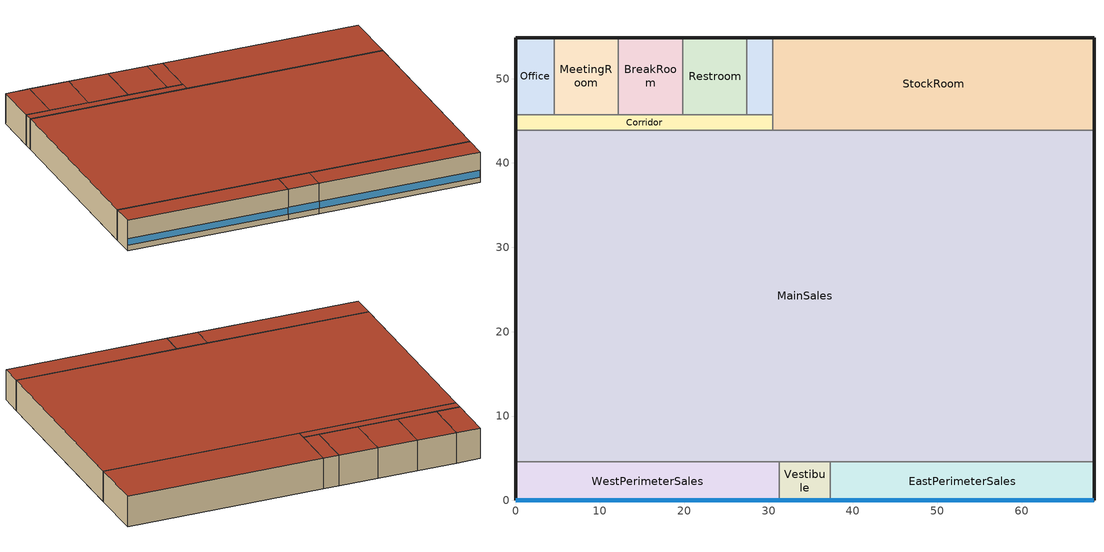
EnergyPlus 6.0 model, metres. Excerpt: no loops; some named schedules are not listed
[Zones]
Office
 floor ground (Unheated - 8in Slab with Carpet_NR_Ext-slab): 4.57,54.86 4.57,45.72 0,45.72 0,54.86 z0
 wall outside (Steel-Framed_R-13 + R-7.5 ci_Ext-wall): 4.57,54.86 0,54.86 0,45.72 z0:6.1
 wall to MeetingRoom (Standard_Int-Wall): 4.57,45.72 4.57,54.86 z0:6.1
 wall to Corridor (Standard_Int-Wall): 0,45.72 4.57,45.72 z0:6.1
 roof outside (IEAD_R-25 ci_Roof): 4.57,45.72 4.57,54.86 0,54.86 0,45.72 z6.1
BreakRoom
 floor ground (Unheated - 8in Slab with Carpet_NR_Ext-slab): 19.81,54.86 19.81,45.72 12.19,45.72 12.19,54.86 z0
 wall outside (Steel-Framed_R-13 + R-7.5 ci_Ext-wall): 19.81,54.86 12.19,54.86 z0:6.1
 wall to MeetingRoom (Standard_Int-Wall): 12.19,54.86 12.19,45.72 z0:6.1
 wall to Restroom (Standard_Int-Wall): 19.81,45.72 19.81,54.86 z0:6.1
 wall to Corridor (Standard_Int-Wall): 12.19,45.72 19.81,45.72 z0:6.1
 roof outside (IEAD_R-25 ci_Roof): 19.81,45.72 19.81,54.86 12.19,54.86 12.19,45.72 z6.1
WestPerimeterSales
 floor ground (Unheated - 8in Slab with Carpet_NR_Ext-slab): 31.24,4.57 31.24,0 0,0 0,4.57 z0
 wall outside (Steel-Framed_R-13 + R-7.5 ci_Ext-wall): 0,4.57 0,0 31.24,0 z0:6.1
 wall to Vestibule (Standard_Int-Wall): 31.24,0 31.24,4.57 z0:6.1
 wall to MainSales (AIR-WALL): 31.24,4.57 0,4.57 z0:6.1
 window (Retail_AEDG_window_3_UValue_3.408_SHGC_0.25_VT_0.32): 0.05,0 31.19,0 z1.1:2.45
 roof outside (IEAD_R-25 ci_Roof): 31.24,0 31.24,4.57 0,4.57 0,0 z6.1
Corridor
 floor ground (Unheated - 8in Slab with Carpet_NR_Ext-slab): 30.48,45.72 30.48,43.89 0,43.89 0,45.72 z0
 wall outside (Steel-Framed_R-13 + R-7.5 ci_Ext-wall): 0,45.72 0,43.89 z0:6.1
 wall to MainSales (Standard_Int-Wall): 0,43.89 30.48,43.89 z0:6.1
 wall to Restroom (Standard_Int-Wall): 27.43,45.72 19.81,45.72 z0:6.1
 wall to MeetingRoom (Standard_Int-Wall): 12.19,45.72 4.57,45.72 z0:6.1
 wall to MechanicalRoom (Standard_Int-Wall): 30.48,45.72 27.43,45.72 z0:6.1
 wall to StockRoom (Standard_Int-Wall): 30.48,43.89 30.48,45.72 z0:6.1
 roof outside (IEAD_R-25 ci_Roof): 30.48,43.89 30.48,45.72 0,45.72 0,43.89 z6.1
EastPerimeterSales
 floor ground (Unheated - 8in Slab with Carpet_NR_Ext-slab): 68.58,4.57 68.58,0 37.34,0 37.34,4.57 z0
 wall outside (Steel-Framed_R-13 + R-7.5 ci_Ext-wall): 37.34,0 68.58,0 68.58,4.57 z0:6.1
 wall to Vestibule (Standard_Int-Wall): 37.34,4.57 37.34,0 z0:6.1
 wall to MainSales (AIR-WALL): 68.58,4.57 37.34,4.57 z0:6.1
 window (Retail_AEDG_window_3_UValue_3.408_SHGC_0.25_VT_0.32): 37.39,0 68.53,0 z1.1:2.45
 roof outside (IEAD_R-25 ci_Roof): 68.58,0 68.58,4.57 37.34,4.57 37.34,0 z6.1
Vestibule
 floor ground (Unheated - 8in Slab with Carpet_NR_Ext-slab): 37.34,4.57 37.34,0 31.24,0 31.24,4.57 z0
 wall outside (Steel-Framed_R-13 + R-7.5 ci_Ext-wall): 31.24,0 37.34,0 z0:6.1
 wall to MainSales (Standard_Int-Wall): 37.34,4.57 31.24,4.57 z0:6.1
 window (Retail_AEDG_window_3_UValue_3.408_SHGC_0.25_VT_0.32): 31.29,0 37.29,0 z1.1:2.45
 roof outside (IEAD_R-25 ci_Roof): 37.34,0 37.34,4.57 31.24,4.57 31.24,0 z6.1
StockRoom
 floor ground (Unheated - 8in Slab with Carpet_NR_Ext-slab): 68.58,54.86 68.58,43.89 30.48,43.89 30.48,54.86 z0
 wall outside (Steel-Framed_R-13 + R-7.5 ci_Ext-wall): 68.58,43.89 68.58,54.86 30.48,54.86 z0:6.1
 wall to MainSales (Standard_Int-Wall): 30.48,43.89 68.58,43.89 z0:6.1
 wall to MechanicalRoom (Standard_Int-Wall): 30.48,54.86 30.48,45.72 z0:6.1
 roof outside (IEAD_R-25 ci_Roof): 68.58,43.89 68.58,54.86 30.48,54.86 30.48,43.89 z6.1
MainSales
 floor ground (Unheated - 8in Slab with Carpet_NR_Ext-slab): 68.58,43.89 68.58,4.57 0,4.57 0,43.89 z0
 wall outside (Steel-Framed_R-13 + R-7.5 ci_Ext-wall): 68.58,4.57 68.58,43.89 / 0,43.89 0,4.57 z0:6.1
 roof outside (IEAD_R-25 ci_Roof): 68.58,4.57 68.58,43.89 0,43.89 0,4.57 z6.1
MeetingRoom
 floor ground (Unheated - 8in Slab with Carpet_NR_Ext-slab): 12.19,54.86 12.19,45.72 4.57,45.72 4.57,54.86 z0
 wall outside (Steel-Framed_R-13 + R-7.5 ci_Ext-wall): 12.19,54.86 4.57,54.86 z0:6.1
 roof outside (IEAD_R-25 ci_Roof): 12.19,45.72 12.19,54.86 4.57,54.86 4.57,45.72 z6.1
Restroom
 floor ground (Unheated - 8in Slab with Carpet_NR_Ext-slab): 27.43,54.86 27.43,45.72 19.81,45.72 19.81,54.86 z0
 wall outside (Steel-Framed_R-13 + R-7.5 ci_Ext-wall): 27.43,54.86 19.81,54.86 z0:6.1
 wall to MechanicalRoom (Standard_Int-Wall): 27.43,45.72 27.43,54.86 z0:6.1
 roof outside (IEAD_R-25 ci_Roof): 27.43,45.72 27.43,54.86 19.81,54.86 19.81,45.72 z6.1
MechanicalRoom
 floor ground (Unheated - 8in Slab with Carpet_NR_Ext-slab): 30.48,54.86 30.48,45.72 27.43,45.72 27.43,54.86 z0
 wall outside (Steel-Framed_R-13 + R-7.5 ci_Ext-wall): 30.48,54.86 27.43,54.86 z0:6.1
 roof outside (IEAD_R-25 ci_Roof): 30.48,45.72 30.48,54.86 27.43,54.86 27.43,45.72 z6.1
[Building]
Retail_High_Plug_DOASwCAV: North Axis=0; Terrain=City; Loads Convergence Tolerance Value=0.04; Temperature Convergence Tolerance Value=0.2; Solar Distribution=FullExterior; Maximum Number of Warmup Days=25
[Site:Location]
USA NV-LAS VEGAS: Latitude {deg}=36.07; Longitude {deg}=-115.17; Time Zone {hr}=-8; Elevation {m}=664
[Site:GroundTemperature:BuildingSurface]
18.89, 18.889, 18.895, 20.344, 20.899, 20.929, 20.753, 20.826, 21.013, 20.868, 19.246, 18.923
[Site:WaterMainsTemperature]
Calculation Method=CORRELATION; Annual Average Outdoor Air Temperature {C}=19.48; Maximum Difference In Monthly Average Outdoor Air Temperatures {deltaC}=25.6
[SizingPeriod:DesignDay] Barometric Pressure {Pa}=93598; Rain {0-no,1-yes}=0; Snow on ground {0-no,1-yes}=0; Day of Month=21; Daylight Savings Time Indicator=0; Humidity Indicating Type=WetBulb
Name | Maximum Dry-Bulb Temperature {C} | Daily Temp Range {C} | Humidity Indicating Conditions at Maximum Dry-Bulb | Wind Speed {m/s} design conditions vs. traditional 6.71 m/s (15 mph) | Wind Direction {Degrees; N=0, S=180} | Clearness {0.0 to 1.1} | Month | Day Type | Wind Speed {m/s} design conditions vs. traditional 3.35 m/s (7mph)
LAS_VEGAS Ann Htg 99.6% Condns DB | -1.7 | 0 | -1.7 | 3.1 | 240 | 0 | 1 | WinterDesignDay
LAS_VEGAS Ann Clg .4% Condns DB=>MWB | 42.4 | 13.6 | 19.4 |  | 230 | 1 | 7 | SummerDesignDay | 5.3
LAS_VEGAS Ann Clg .4% Condns WB=>MDB | 34.7 | 13.6 | 21.9 |  | 230 | 1 | 7 | SummerDesignDay | 5.3
[WindowMaterial:Glazing]
Theoretical Glass [245]: Optical Data Type=SpectralAverage; Thickness=0.003; Solar Transmittance at Normal Incidence=0.2331; Front Side Solar Reflectance at Normal Incidence=0.7169; Back Side Solar Reflectance at Normal Incidence=0.7169; Visible Transmittance at Normal Incidence=0.321; Front Side Visible Reflectance at Normal Incidence=0.629; Back Side Visible Reflectance at Normal Incidence=0.629; Infrared Transmittance at Normal Incidence=0; Front Side Infrared Hemispherical Emissivity=0.9; Back Side Infrared Hemispherical Emissivity=0.9; Conductivity=0.0231; Dirt Correction Factor for Solar and Visible Transmittance=1; Solar Diffusing=No
[Material] Thermal Absorptance=0.9
Name | Roughness | Thickness | Conductivity | Density | Specific Heat | Solar Absorptance | Visible Absorptance | Thickness {m} | Conductivity {W/m-K} | Density {kg/m3} | Specific Heat {J/kg-K}
Roof Membrane | VeryRough | 0.0095 | 0.16 | 1121.29 | 1460 | 0.7 | 0.7
Roof Insulation [9] | MediumRough | 0.209 | 0.049 | 265 | 836.8 | 0.7 | 0.7
Metal Decking | MediumSmooth | 0.0015 | 45.006 | 7680 | 418.4 | 0.7 | 0.3
GP01 1/2 GYPSUM | Smooth | 0.0127 | 0.16 | 800 | 1090 | 0.7 | 0.5
Wall Insulation [10] | MediumRough | 0.0971 | 0.045 | 265 | 836.8 | 0.7 | 0.7
1/2IN Gypsum | Smooth | 0.0127 | 0.16 | 784.9 | 830 | 0.92 | 0.92
MAT-CC05 8 HW CONCRETE | Rough | 0.2032 | 1.311 | 2240 | 836.8 | 0.7 | 0.7
Std Wood 6inch | MediumSmooth |  |  |  |  | 0.7 | 0.7 | 0.15 | 0.12 | 540 | 1210
[Material:NoMass] Thermal Absorptance=0.9; Solar Absorptance=0.7
Name | Roughness | Thermal Resistance {(m2-K)/W} | Visible Absorptance | Thermal Resistance {m2-K/W}
MAT-SHEATH | Rough | 0.3626 | 0.7
CP02 CARPET PAD | VeryRough | 0.2165 | 0.8
MAT-AIR-WALL | Rough |  |  | 0.207949
[Construction]
InteriorFurnishings: Std Wood 6inch
AIR-WALL: MAT-AIR-WALL
Retail_AEDG_window_3_UValue_3.408_SHGC_0.25_VT_0.32: Theoretical Glass [245]
IEAD_R-25 ci_Roof: Roof Membrane, Roof Insulation [9], Metal Decking
Standard_Int-Wall: GP01 1/2 GYPSUM, GP01 1/2 GYPSUM
Steel-Framed_R-13 + R-7.5 ci_Ext-wall: MAT-SHEATH, Wall Insulation [10], 1/2IN Gypsum
Unheated - 8in Slab with Carpet_NR_Ext-slab: MAT-CC05 8 HW CONCRETE, CP02 CARPET PAD
[ComponentCost:LineItem] Line Item Type=Construction
Name | Item | Cost per Area {$/m2} | Cost per Area
Interior Furnishings | InteriorFurnishings | 1
Interior Floor | INT-FLOOR-UNDERSIDE | 15
Interior Floor Slab | INT-FLOOR-SLAB | 35
Drop Ceiling | DropCeiling | 10
Sloped Metal Roof | Sloped_Metal_Roof | 1
Gable Wall | Gable_Wall | 1
Air Wall | AIR-WALL | 1
Swinging Door Conditioned | Std Swinging Door_con | 1
Swinging Door Semi-conditioned | Std Swinging Door_semi | 1
Overhead Door | Std Overhead Door | 1
south:Retail_AEDG_window_3_UValue_3.408_SHGC_0.25_VT_0.32 | Retail_AEDG_window_3_UValue_3.408_SHGC_0.25_VT_0.32 |  | 1
east:Retail_AEDG_window_3_UValue_3.408_SHGC_0.25_VT_0.32_east | Retail_AEDG_window_3_UValue_3.408_SHGC_0.25_VT_0.32_east |  | 1
north:Retail_AEDG_window_3_UValue_3.408_SHGC_0.25_VT_0.32_north | Retail_AEDG_window_3_UValue_3.408_SHGC_0.25_VT_0.32_north |  | 1
west:Retail_AEDG_window_3_UValue_3.408_SHGC_0.25_VT_0.32_west | Retail_AEDG_window_3_UValue_3.408_SHGC_0.25_VT_0.32_west |  | 1
roofs:IEAD_R-25 ci_Roof | IEAD_R-25 ci_Roof |  | 1
int-walls:Standard_Int-Wall | Standard_Int-Wall |  | 1
ext-walls:Steel-Framed_R-13 + R-7.5 ci_Ext-wall | Steel-Framed_R-13 + R-7.5 ci_Ext-wall |  | 1
ext-slab:Unheated - 8in Slab with Carpet_NR_Ext-slab | Unheated - 8in Slab with Carpet_NR_Ext-slab |  | 1
exposed-floor:Mass_R-8.3 ci_ExposedFloor | Mass_R-8.3 ci_ExposedFloor |  | 34.6727
door:Swinging_NR_door | Swinging_NR_door |  | 1
non-swinging-door:Non-Swinging_NR_door | Non-Swinging_NR_door |  | 1
[Zone] Type=1; Multiplier=1; Ceiling Height=AutoCalculate; Part of Total Floor Area=Yes
Name | Volume
Office | 254.8516
BreakRoom; MeetingRoom; Restroom | 424.7527
WestPerimeterSales; EastPerimeterSales | 870.743
Corridor | 339.8022
Vestibule; MechanicalRoom | 169.9011
StockRoom | 2548.52
MainSales | 16437.9
[InternalMass] Construction=InteriorFurnishings
Name | Zone | Surface Area
Office Internal Mass | Office | 83.6127
BreakRoom Internal Mass | BreakRoom | 139.3546
WestPerimeterSales Internal Mass | WestPerimeterSales | 285.6768
Corridor Internal Mass | Corridor | 111.4836
EastPerimeterSales Internal Mass | EastPerimeterSales | 285.6768
Vestibule Internal Mass | Vestibule | 55.7418
StockRoom Internal Mass | StockRoom | 836.1274
MainSales Internal Mass | MainSales | 5393.02
MeetingRoom Internal Mass | MeetingRoom | 139.3546
Restroom Internal Mass | Restroom | 139.3546
MechanicalRoom Internal Mass | MechanicalRoom | 55.7418
[ZoneInfiltration:DesignFlowRate] Schedule=INFIL_SCH; Design Volume Flow Rate Calculation Method=Flow/ExteriorWallArea; Flow per Exterior Surface Area {m3/s/m2}=0.0001963; Constant Term Coefficient=1; Temperature Term Coefficient=0; Velocity Term Coefficient=0; Velocity Squared Term Coefficient=0
Name | Zone
Office_Infiltration | Office
BreakRoom_Infiltration | BreakRoom
WestPerimeterSales_Infiltration | WestPerimeterSales
Corridor_Infiltration | Corridor
EastPerimeterSales_Infiltration | EastPerimeterSales
Vestibule_Infiltration | Vestibule
StockRoom_Infiltration | StockRoom
MainSales_Infiltration | MainSales
MeetingRoom_Infiltration | MeetingRoom
Restroom_Infiltration | Restroom
MechanicalRoom_Infiltration | MechanicalRoom
[People] Schedule=BLDG_OCC_SCH; Number of People Calculation Method=People; Fraction Radiant=0.3; User Specified Sensible Fraction=AUTOCALCULATE; Activity Level Schedule=ACTIVITY_SCH; Carbon Dioxide Generation Rate {m3/s-W}=3.82E-8; Enable ASHRAE 55 Comfort Warnings=No; MRT Calculation=ZoneAveraged; Work Efficiency Schedule=WORK_EFF_SCH; Clothing Schedule=CLOTHING_SCH; Air Velocity Schedule=AIR_VELO_SCH; Thermal Comfort Report=FANGER
Name | Zone | Number of People
Office People | Office | 2.2492
BreakRoom People | BreakRoom | 52.5018
WestPerimeterSales People | WestPerimeterSales | 9.2274
EastPerimeterSales People | EastPerimeterSales | 9.2274
Vestibule People | Vestibule | 1.8005
StockRoom People | StockRoom | 14.9667
MainSales People | MainSales | 174.1946
MeetingRoom People | MeetingRoom | 37.5003
Restroom People | Restroom | 4.5012
[Lights] Schedule=BLDG_LIGHT_SCH; Design Level Calculation Method=LightingLevel; Return Air Fraction=0; Fraction Visible=0.2; Fraction Replaceable=1; Return Air Fraction is Calculated from Plenum Temperature=No
Name | Zone | Design Level {W} | Fraction Radiant
Office_Lights | Office | 202.3428 | 0.37
BreakRoom_Lights | BreakRoom | 337.238 | 0.37
WestPerimeterSales_Lights | WestPerimeterSales | 2921.05 | 0.42
Corridor_Lights | Corridor | 149.9455 | 0.37
EastPerimeterSales_Lights | EastPerimeterSales | 2921.05 | 0.42
Vestibule_Lights | Vestibule | 149.9455 | 0.37
StockRoom_Lights | StockRoom | 811.0435 | 0.42
MainSales_Lights | MainSales | 55143.6 | 0.42
MeetingRoom_Lights | MeetingRoom | 337.238 | 0.37
Restroom_Lights | Restroom | 337.9348 | 0.37
MechanicalRoom_Lights | MechanicalRoom | 134.8952 | 0.37
[ElectricEquipment] Schedule=BLDG_EQUIP_SCH; Design Level Calculation Method=EquipmentLevel; Fraction Latent=0; Fraction Radiant=0.5; Fraction Lost=0
Name | Zone | Design Level {W}
Office_PlugMisc_Equip | Office | 371.2405
BreakRoom_PlugMisc_Equip | BreakRoom | 1462.53
WestPerimeterSales_PlugMisc_Equip | WestPerimeterSales | 807.0371
EastPerimeterSales_PlugMisc_Equip | EastPerimeterSales | 807.0371
StockRoom_PlugMisc_Equip | StockRoom | 2529.29
MainSales_PlugMisc_Equip | MainSales | 15235.3
MeetingRoom_PlugMisc_Equip | MeetingRoom | 618.7342
Restroom_PlugMisc_Equip | Restroom | 56.4386
[SetpointManager:Scheduled] Control Variable {Temperature | Others }=Temperature; Schedule=DOAS_SAT_Sch
Name | Setpoint Node or NodeList
DOAS_MZ SAT Setpoint | DOAS_MZ Supply Equipment Outlet Node
DOAS_SZ SAT Setpoint | DOAS_SZ Supply Equipment Outlet Node
[SetpointManager:MixedAir]
Name | Control Variable {Temperature} | Setpoint Node or NodeList | Control Variable {TEMP}
DOAS_MZ_OA_CoolC 2 SAT Manager | Temperature | DOAS_MZ_OA_CoolC 2-DOAS_MZ_OA_FanNode
DOAS_MZ_OA_Indirect_Evap_Cooler_SATManager |  | DOAS_MZ_OA_Indirect_Evap_Cooler-DOAS_MZ_OAMixing BoxNode | Temperature
DOAS_SZ_OA_CoolC 2 SAT Manager | Temperature | DOAS_SZ_OA_CoolC 2-DOAS_SZ_OA_FanNode
DOAS_SZ_OA_Indirect_Evap_Cooler_SATManager |  | DOAS_SZ_OA_Indirect_Evap_Cooler-DOAS_SZ_OAMixing BoxNode | Temperature
[EnergyManagementSystem:Sensor]
Name | Output:Variable or Output:Meter Index Key | Output:Variable or Output:Meter
DOAS_MZ_OA_Indirect_Evap_CoolerSystemSupplyFlow | DOAS_MZ Zone Equipment Inlet Node | System Node MassFlowRate
DOAS_MZ_OA_Indirect_Evap_CoolerIDECSupplyTemp | DOAS_MZ_OA_Indirect_Evap_Cooler-DOAS_MZ_OAMixing BoxNode | System Node Temp
DOAS_MZ_OA_Indirect_Evap_CoolerIDECSupplyEnth | DOAS_MZ_OA_Indirect_Evap_Cooler-DOAS_MZ_OAMixing BoxNode | System Node Enthalpy
DOAS_MZ_Warm_Season; DOAS_SZ_Warm_Season | Warm_Season_Sch | Schedule Value
DOAS_MZ_Cold_Season; DOAS_SZ_Cold_Season | Cold_Season_Sch | Schedule Value
DOAS_SZ_OA_Indirect_Evap_CoolerSystemSupplyFlow | DOAS_SZ Zone Equipment Inlet Node | System Node MassFlowRate
DOAS_SZ_OA_Indirect_Evap_CoolerIDECSupplyTemp | DOAS_SZ_OA_Indirect_Evap_Cooler-DOAS_SZ_OAMixing BoxNode | System Node Temp
DOAS_SZ_OA_Indirect_Evap_CoolerIDECSupplyEnth | DOAS_SZ_OA_Indirect_Evap_Cooler-DOAS_SZ_OAMixing BoxNode | System Node Enthalpy
[EnergyManagementSystem:ProgramCallingManager]
DOAS_MZ_OA_Indirect_Evap_CoolerControlManager: InsideHVACSystemIterationLoop; DOAS_MZ_OA_Indirect_Evap_CoolerControl
DOAS_MZ_ERV_IDEC_Control_Call: AfterPredictorBeforeHVACManagers; DOAS_MZ_ERV_IDEC_Control
DOAS_SZ_OA_Indirect_Evap_CoolerControlManager: InsideHVACSystemIterationLoop; DOAS_SZ_OA_Indirect_Evap_CoolerControl
DOAS_SZ_ERV_IDEC_Control_Call: AfterPredictorBeforeHVACManagers; DOAS_SZ_ERV_IDEC_Control
[EnergyManagementSystem:Program]
DOAS_MZ_OA_Indirect_Evap_CoolerControl: SET SystemMixedTemp = DOAS_MZ_OA_Indirect_Evap_CoolerSystemMixedTemp; SET SystemMixedHR = DOAS_MZ_OA_Indirect_Evap_CoolerSystemMixedHR; SET IDECSupplyEnth = DOAS_MZ_OA_Indirect_Evap_CoolerIDECSupplyEnth; SET SystemReturnEnth = DOAS_MZ_OA_Indirect_Evap_CoolerSystemReturnEnth; SET SystemMixedSP = DOAS_MZ_OA_Indirect_Evap_CoolerSystemMixedSP; SET SystemMixedSPEnth = @HFnTdbW SystemMixedSP SystemMixedHR; SET OAMinFlow = DOAS_MZ_OA_Indirect_Evap_CoolerOAMinFlow; SET IDECSupplyTemp = DOAS_MZ_OA_Indirect_Evap_CoolerIDECSupplyTemp; SET SystemReturnTemp = DOAS_MZ_OA_Indirect_Evap_CoolerSystemReturnTemp; SET SystemSupplyFlow = DOAS_MZ_OA_Indirect_Evap_CoolerSystemSupplyFlow; SET OAFlowActuator = OAMinFlow; SET tosetpoint = IDECSupplyTemp - SystemMixedSP; IF (tosetpoint <= 0.0) && (SystemMixedSP < SystemReturnTemp); SET numerator = SystemMixedSPEnth - SystemReturnEnth; SET denominator = IDECSupplyEnth - SystemReturnEnth; SET abs_denominator = @Abs denominator; IF (abs_denominator < 0.000001); SET OAFlowActuator = SystemSupplyFlow; ELSE; SET OAFlowActuator = SystemSupplyFlow * numerator / denominator; ENDIF; IF (OAFlowActuator > SystemSupplyFlow); SET OAFlowActuator = SystemSupplyFlow; ENDIF; IF (OAFlowActuator < OAMinFlow); SET OAFlowActuator = OAMinFlow; ENDIF; ENDIF; IF (IDECSupplyTemp < SystemReturnTemp) && (SystemReturnTemp < SystemMixedSP); SET OAFlowActuator = OAMinFlow; ENDIF; IF (SystemReturnTemp < IDECSupplyTemp) && (IDECSupplyTemp < SystemMixedSP); SET OAFlowActuator = SystemSupplyFlow; ENDIF; IF (SystemMixedSP < IDECSupplyTemp) && (IDECSupplyTemp < SystemReturnTemp); SET OAFlowActuator = SystemSupplyFlow; ENDIF; IF (SystemMixedSP < SystemReturnTemp) && (SystemReturnTemp < IDECSupplyTemp); SET OAFlowActuator = OAMinFlow; ENDIF; SET DOAS_MZ_OA_Indirect_Evap_CoolerOAFlowActuator = OAFlowActuator
DOAS_MZ_ERV_IDEC_Control: SET DOAS_MZ_ERV_SP = DOAS_MZ_Cold_Season * 253; SET DOAS_MZ_IDEC_SP = DOAS_MZ_Warm_Season * 295; SET DOAS_MZ_FanSP_Act = DOAS_MZ_FanSP + DOAS_MZ_ERV_SP; SET DOAS_MZ_FanSP_Act = DOAS_MZ_FanSP_Act + DOAS_MZ_IDEC_SP
DOAS_SZ_OA_Indirect_Evap_CoolerControl: SET SystemMixedTemp = DOAS_SZ_OA_Indirect_Evap_CoolerSystemMixedTemp; SET SystemMixedHR = DOAS_SZ_OA_Indirect_Evap_CoolerSystemMixedHR; SET IDECSupplyEnth = DOAS_SZ_OA_Indirect_Evap_CoolerIDECSupplyEnth; SET SystemReturnEnth = DOAS_SZ_OA_Indirect_Evap_CoolerSystemReturnEnth; SET SystemMixedSP = DOAS_SZ_OA_Indirect_Evap_CoolerSystemMixedSP; SET SystemMixedSPEnth = @HFnTdbW SystemMixedSP SystemMixedHR; SET OAMinFlow = DOAS_SZ_OA_Indirect_Evap_CoolerOAMinFlow; SET IDECSupplyTemp = DOAS_SZ_OA_Indirect_Evap_CoolerIDECSupplyTemp; SET SystemReturnTemp = DOAS_SZ_OA_Indirect_Evap_CoolerSystemReturnTemp; SET SystemSupplyFlow = DOAS_SZ_OA_Indirect_Evap_CoolerSystemSupplyFlow; SET OAFlowActuator = OAMinFlow; SET tosetpoint = IDECSupplyTemp - SystemMixedSP; IF (tosetpoint <= 0.0) && (SystemMixedSP < SystemReturnTemp); SET numerator = SystemMixedSPEnth - SystemReturnEnth; SET denominator = IDECSupplyEnth - SystemReturnEnth; SET abs_denominator = @Abs denominator; IF (abs_denominator < 0.000001); SET OAFlowActuator = SystemSupplyFlow; ELSE; SET OAFlowActuator = SystemSupplyFlow * numerator / denominator; ENDIF; IF (OAFlowActuator > SystemSupplyFlow); SET OAFlowActuator = SystemSupplyFlow; ENDIF; IF (OAFlowActuator < OAMinFlow); SET OAFlowActuator = OAMinFlow; ENDIF; ENDIF; IF (IDECSupplyTemp < SystemReturnTemp) && (SystemReturnTemp < SystemMixedSP); SET OAFlowActuator = OAMinFlow; ENDIF; IF (SystemReturnTemp < IDECSupplyTemp) && (IDECSupplyTemp < SystemMixedSP); SET OAFlowActuator = SystemSupplyFlow; ENDIF; IF (SystemMixedSP < IDECSupplyTemp) && (IDECSupplyTemp < SystemReturnTemp); SET OAFlowActuator = SystemSupplyFlow; ENDIF; IF (SystemMixedSP < SystemReturnTemp) && (SystemReturnTemp < IDECSupplyTemp); SET OAFlowActuator = OAMinFlow; ENDIF; SET DOAS_SZ_OA_Indirect_Evap_CoolerOAFlowActuator = OAFlowActuator
DOAS_SZ_ERV_IDEC_Control: SET DOAS_SZ_ERV_SP = DOAS_SZ_Cold_Season * 253; SET DOAS_SZ_IDEC_SP = DOAS_SZ_Warm_Season * 295; SET DOAS_SZ_FanSP_Act = DOAS_SZ_FanSP + DOAS_SZ_ERV_SP; SET DOAS_SZ_FanSP_Act = DOAS_SZ_FanSP_Act + DOAS_SZ_IDEC_SP
[Exterior:Lights]
Exterior Facade Lighting: Schedule=ExtLight_Sch; Design Level=10125; Control Option=AstronomicalClock
[UtilityCost:Tariff] Output Meter=ElectricityNet:Facility; Conversion Factor Choice=kWh; Demand Window Length=HalfHour; Group=Comm Elect
Name | Time of Use Period Schedule | Season Schedule | Monthly Charge or Variable
NevadaPower_LGS-3_LargeGeneral | NevadaPowTOUSched | NevadaPowSeasonsSched | 184
NevadaPower_LGS-2_LargeGeneral | NevadaPowTOUSched | NevadaPowSeasonsSched | 179
NevadaPower_LGS-1_LargeGeneral |  |  | 15.7
NevadaPower_GS_GeneralService |  |  | 11
